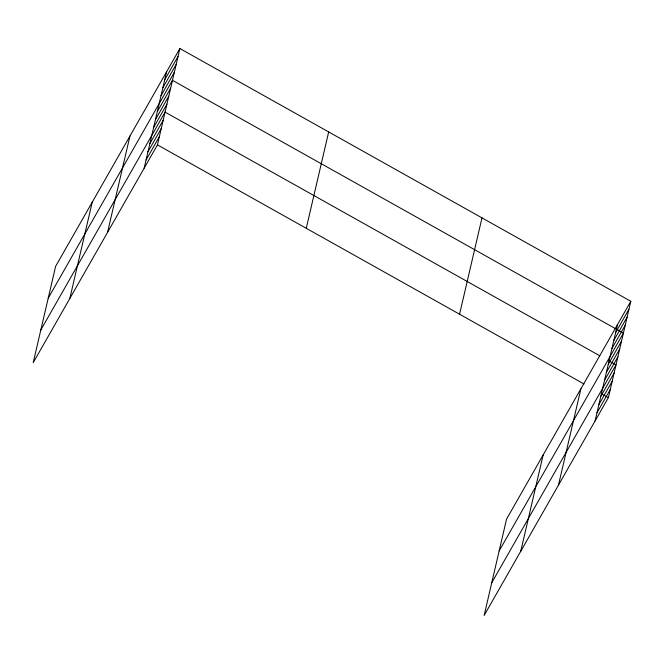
<?xml version="1.0" encoding="UTF-8"?>
<svg xmlns="http://www.w3.org/2000/svg" width="664" height="664" viewBox="0 0 664 664"><rect width="100%" height="100%" fill="white"/><g stroke="black" fill="none" stroke-linecap="round" stroke-linejoin="round"><path stroke-width="1" d="M69.811 298.518L92.23 202.171M107.535 232.392L129.945 136.037M144.146 168.2L166.564 71.853M179.869 48.522L55.618 266.355L33.2 362.71L157.451 144.876L179.869 48.522L630.8 301.29L608.382 397.645L484.131 615.478L506.549 519.124L630.8 301.29M306.262 228.291L328.672 131.937M459.579 314.23L481.989 217.875M520.742 551.286L543.16 454.94M558.466 485.16L580.884 388.805M595.077 420.968L617.495 324.621M164.713 79.796L178.018 56.473M162.863 87.748L176.167 64.425M161.012 95.699L174.317 72.368M48.215 298.153L172.466 80.319L623.405 333.087L499.154 550.921M157.318 111.593L170.623 88.27M155.467 119.545L168.772 96.214M153.616 127.496L166.921 104.165M40.819 329.95L165.07 112.116L599.775 355.788M149.865 143.631L163.17 120.308M147.956 151.824L161.261 128.492M146.047 160.007L159.352 136.684M615.644 332.564L628.949 309.241M613.793 340.516L627.098 317.193M611.951 348.467L625.256 325.136M608.249 364.362L621.554 341.039M606.398 372.313L619.703 348.99M604.547 380.264L617.852 356.933M491.758 582.718L616.009 364.885L608.788 360.842M600.795 396.4L614.1 373.077M598.886 404.592L612.191 381.26M596.986 412.784L610.291 389.453M157.451 144.876L584.038 383.991M601.169 393.603L608.382 397.645"/></g></svg>
